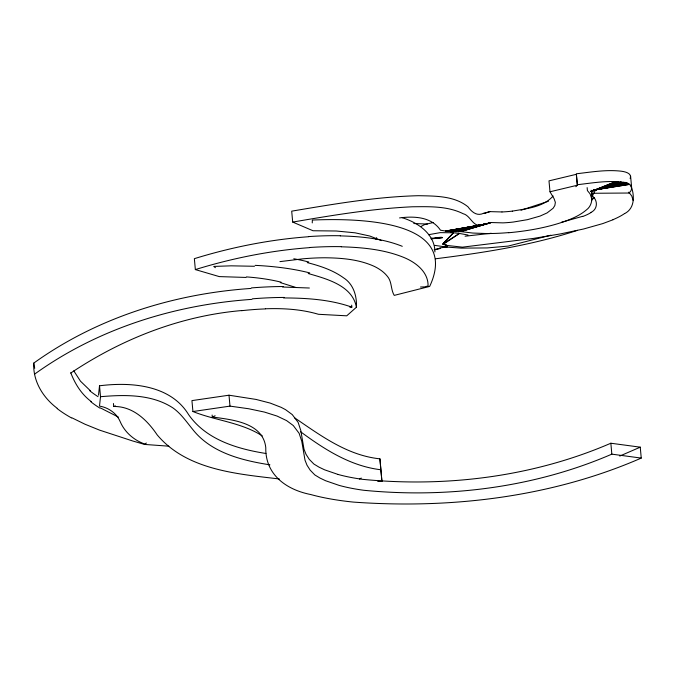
<?xml version="1.0" encoding="UTF-8"?>
<svg xmlns="http://www.w3.org/2000/svg" width="675" height="675" viewBox="0 0 675 675"><rect width="100%" height="100%" fill="white"/><g stroke="black" fill="none" stroke-linecap="round" stroke-linejoin="round"><path stroke-width="1.01" d="M312.255 222.902L312.348 220.042C351.683 218.438 461.877 217.645 429.671 286.419L394.225 295.388C390.58 289.389 392.108 281.661 387.273 276.202C383.991 272.059 379.561 269.021 374.878 266.659C359.302 259.36 341.761 257.943 324.785 257.774A83.177 22.157 -8.5 0 0 302.822 258.829L279.939 261.622M630.821 185.178C634.517 194.746 635.318 208.06 624.772 213.545M591.089 190.249C592.574 197.151 592.684 205.335 586.373 209.942C580.044 215.342 572.273 218.624 564.545 221.476C546.505 227.72 527.563 231.01 508.587 232.748M98.499 395.179L99.52 385.788C130.832 381.864 170.429 384.699 188.62 414.652C206.086 439.687 237.229 448.943 265.925 453.482M99.52 385.788L100.516 396.706L99.495 406.097C108.338 407.54 116.539 413.134 120.142 421.521C124.63 432.152 133.793 440.075 144.568 443.99L146.424 443.062M630.172 178.622C632.458 172.893 624.088 171.467 620.182 171.079C605.534 169.585 590.887 172.108 576.366 173.787L577.361 184.705C592.625 182.993 608.108 180.124 623.472 182.334C629.556 181.963 634.778 188.274 629.083 193.025L593.713 193.269L592.431 196.054C598.193 200.627 597.696 209.63 590.625 212.549M375.798 239.288L376.633 237.668M553.129 195.995C543.139 207.385 526.331 208.626 512.317 211.132M594.295 197.539L591.545 200.315M575.868 186.722L577.319 185.237L576.323 174.319L548.994 180.866L549.99 191.784L554.074 198.678L555.365 202.382L554.842 205.512L553.154 208.229L547.087 212.92L540.017 216.093L527.504 219.653L513.304 222.041A48.288 12.285 -12.3 0 1 502.976 222.868L490.953 222.531L460.822 231.593L454.916 231.652M591.477 194.535L592.135 193.894M501.972 211.958L489.966 211.621L485.595 212.735M489.78 233.668L472.635 233.044L460.822 231.593L490.953 222.531M307.218 262.592C319.916 265.849 332.716 270.017 343.457 277.754C353.43 284.048 357.007 295.954 356.425 307.235L346.731 315.816L318.448 314.288C301.278 309.209 283.196 308.171 265.376 308.787M57.51 408.518C43.259 397.98 32.813 381.367 33.75 363.108C96.972 317.697 173.602 293.726 250.898 288.444M34.746 374.026C97.968 328.615 174.589 304.644 251.885 299.363M428.456 234.723L440.193 232.639L453.482 232.782L442.8 243.962L459.464 233.44L453.482 232.782L442.8 243.962L443.129 244.426L459.464 233.44L468.028 235.035M592.549 190.645L590.954 191.557L618.595 181.744L591.562 191.236L621.177 181.997L592.076 190.932L623.472 182.334L592.549 190.645L625.455 182.756L592.987 190.392L593.823 190.046M70.757 373.039C121.745 338.968 180.309 315.832 241.675 310.551M421.006 226.446L424.634 224.581L433.223 222.505M359.421 479.022L361.285 478.069M212.119 415.032L212.304 417.015C231.922 419.707 263.191 422.466 265.781 447.702C265.216 474.449 286.014 489.679 310.778 494.539A177.635 51.933 -5.2 0 0 353.177 502.073C450.512 509.127 551.315 497.281 641.25 458.089L640.254 447.171L610.85 443.23C533.368 476.744 446.285 487.586 362.551 479.334A140.788 41.167 -5.2 0 1 338.057 474.449M641.25 458.089L611.837 454.148C534.364 487.662 447.28 498.496 363.538 490.252A140.788 41.167 -5.2 0 1 339.052 485.367L325.603 480.735L319.95 478.035L314.845 474.938L310.196 470.171L307.015 465.227L304.99 460.114L301.801 441.442L299.16 433.375L293.271 425.537L286.58 420.601L277.079 416.07L264.499 412.087L248.678 408.746L229.989 406.122L192.932 411.531L191.936 400.613L229.002 395.204L256.019 399.423L270.194 403.085L281.213 407.363L285.584 409.683L292.283 414.619L298.164 422.457L300.805 430.523L303.995 449.196L306.028 454.309L309.201 459.253L313.85 464.02L318.954 467.117L324.608 469.825L338.057 474.449M640.254 447.171L619.76 456.055M212.304 417.015L215.139 415.775M591.173 191.506L615.743 181.592L590.954 191.557M613.187 219.696L602.809 223.577L583.605 228.994L560.351 233.921L533.233 238.452L462.434 247.16L445.323 245.261L446.69 245.152L443.129 244.426M113.442 403.515L113.712 406.493L115.4 405.835M577.479 230.344C531.546 245.422 483.317 252.754 435.476 258.795M582.702 216.304L561.355 222.303M548.454 201.251L521.016 210.229M484.127 213.519L489.966 211.621M489.434 222.944L458.409 231.685L490.598 222.877M308.618 236.722C269.848 239.566 231.483 247.202 194.358 258.668L195.353 269.587C232.478 258.12 270.844 250.484 309.614 247.641M483.781 213.19C477.048 216.54 471.918 212.203 467.935 206.752C454.182 195.716 435.223 196.054 418.508 195.699C375.865 196.762 333.678 204.103 291.701 211.157L292.697 222.075L313.006 230.749L336.251 231.002L355.118 232.824L369.866 236.047L381.485 240.612M446.082 231.12L451.027 231.508L484.768 224.108L446.082 231.12L440.488 230.226C431.468 216.7 414.113 216.017 399.549 217.924M550.783 235.212L508.165 246.088L487.139 247.927L461.32 248.13L446.377 247.058L434.725 245.363M549.99 191.784L577.319 185.237M434.168 249.683L440.235 248.24M452.866 231.593L488.742 223.155M434.818 249.725L439.788 248.586M447.289 231.247L483.19 224.505L449.398 231.415L483.688 224.378L450.191 231.466L484.22 224.252L451.027 231.508L451.921 231.559L484.768 224.108M451.921 231.559L485.35 223.965M592.987 190.392L627.126 183.237L593.409 190.19L628.501 183.777L594.835 189.861L629.598 184.359L595.232 189.81M593.713 193.269L595.072 190.848L594.523 189.979M446.664 231.179L481.79 224.826M292.697 222.075C332.345 215.308 372.187 208.651 412.425 206.778C429.418 206.601 447.559 205.943 463.177 213.73C470.441 215.384 472.922 227.18 480.946 224.994L445.525 231.052L480.541 225.07M439.754 247.978L447.55 246.772M433.181 238.553L442.555 237.448M491.248 233.272L465.067 236.208M431.08 238.882L442.522 237.642L431.097 238.241M435.248 237.735L441.492 237.254M100.516 396.706C124.816 394.588 152.035 394.065 173.23 408.13C181.086 413.792 186.553 421.875 192.594 429.283C210.98 452.765 241.836 460.426 269.89 464.83M349.81 307.192L351.835 307.133L351.658 305.151M420.517 287.002L424.651 286.9L428.077 285.93C428.38 271.628 415.26 262.018 403.27 257.217C383.636 249.362 362.239 247.404 341.28 246.797M377.747 481.376L381.923 481.292L379.915 458.84C347.212 455.423 320.785 435.603 294.57 417.8M282.504 287.018L309.386 288.014M283.5 297.937C306.492 298.012 329.982 299.43 351.835 307.133M427.402 224.049L413.767 223.526M340.284 235.879C361.252 236.486 382.641 238.444 402.275 246.308M254.467 266.271L231.12 265.832L213.747 266.423L215.393 267.697M245.97 277.442L219.274 276.598L195.353 269.587M168.834 446.183L144.602 444.428L132.663 440.969L99.461 430.093L84.983 424.221L72.065 417.892M279.34 478.972C236.891 473.917 186.705 470.053 157.174 434.877C147.192 420.069 132.874 406.164 113.712 406.493M280.235 282.563L296.055 287.525M308.213 273.51C326.514 278.826 352.384 285.407 356.425 307.235M402.266 217.747C417.783 222.472 434.86 233.98 434.919 251.961M192.932 411.531C215.662 420.626 241.237 422.381 262.297 435.907M118.387 417.082L100.474 407.953M300.645 431.806C324.658 449.483 350.527 466.172 380.902 469.758L379.915 458.84M90.34 390.715L80.502 381.206L73.786 370.845M91.328 401.625C81.582 394.436 75.035 383.94 70.782 372.811M629.083 193.025L628.847 192.147L631.808 196.088L633.15 200.526M591.899 199.176L590.06 193.818L587.41 190.586L587.14 187.608M33.75 363.108L34.703 368.246M630.602 176.183L631.597 187.102M591.983 191.093L592.431 196.054M610.85 443.23L611.837 454.148M380.928 470.374L381.923 481.292M229.002 395.204L229.989 406.122M71.634 417.994A261.47 87.742 -2.7 0 1 57.164 408.577M99.866 408.088A224.37 76.756 -2.3 0 1 90.813 401.718M98.044 396.664A224.37 76.764 -2.3 0 1 89.817 390.8M241.54 310.694A112.337 28.704 -11.4 0 1 265.174 308.922M252.382 298.823A148.669 40.036 -10 0 1 284.259 297.447M251.387 287.913A148.669 40.036 -10 0 1 283.264 286.529M255.116 265.368A128.984 42.458 -2.1 0 1 309.698 272.902M293.794 258.761A128.984 42.458 -2.1 0 1 308.703 261.984M246.358 276.902A92.391 31.32 -0.7 0 1 281.104 282.175M309.698 247.506A119.762 33.067 -7.6 0 1 341.466 246.67M308.703 236.587A119.762 33.067 -7.6 0 1 340.47 235.752M452.984 231.905A101.545 6.514 -5.7 0 1 450.208 231.77M485.165 224.024A68.04 1.055 -12.2 0 1 487.029 223.56M484.169 213.114A68.04 1.055 -12.2 0 1 486.034 212.642M512.325 211.123A48.288 12.285 -12.3 0 1 501.981 211.958M508.705 232.597A84.696 23.212 -9.3 0 1 489.991 233.525M590.946 212.566A78.384 17.432 -2.6 0 1 583.133 216.346M624.62 213.536A114.877 27.987 -3.6 0 1 612.984 219.679"/></g></svg>
